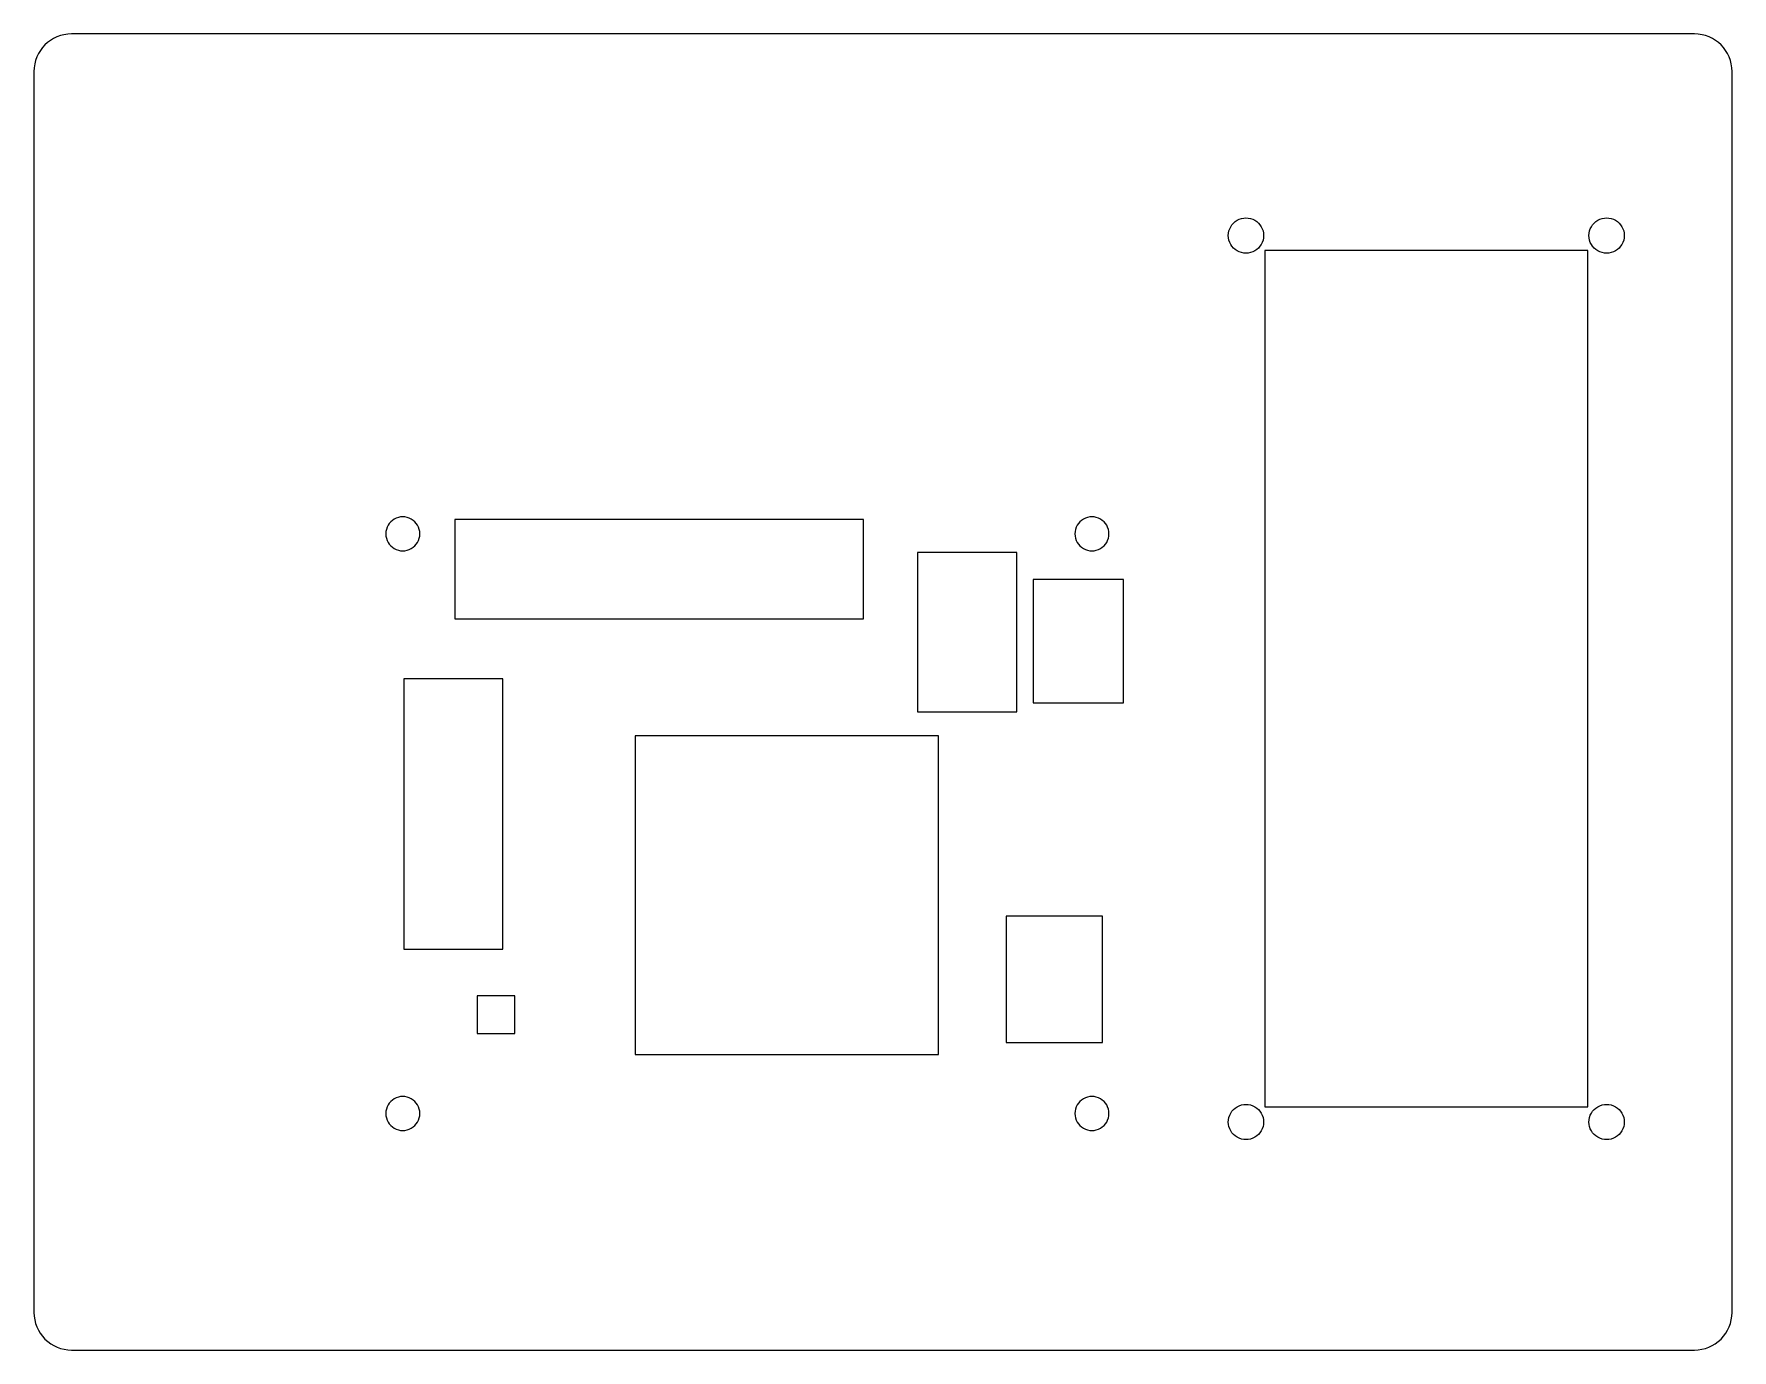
# Model space of a CAD drawing. Extents: x 10 to 153, y 173 to 285.
import ezdxf

# ---------------------------------------------------------------- set-up
doc = ezdxf.new("R2010")
doc.units = 0
doc.layers.add('Layer_1', color=7, linetype='CONTINUOUS')

msp = doc.modelspace()

# ---------------------------------------------------------------- linework, layer by layer
at = {"layer": 'Layer_1', "color": 7}
for p, q in [((150.160991, 284.712552), (13.00099, 284.712552)), ((9.82599, 281.537553), (9.82599, 176.635546)), ((153.335991, 176.635546), (153.335991, 281.537553)), ((113.7488, 267.667054), (113.7488, 267.667054)), ((144.22879, 267.667054), (144.22879, 267.667054)), ((141.14929, 266.397055), (113.84429, 266.397055)), ((113.84429, 266.397055), (113.84429, 194.007055)), ((141.14929, 194.007055), (141.14929, 266.397055)), ((45.39106, 243.664055), (45.39106, 235.282055)), ((79.93506, 243.664055), (45.39106, 243.664055)), ((79.93506, 235.282055), (79.93506, 243.664055)), ((39.55789, 242.457055), (39.55789, 242.457055)), ((97.79986, 242.457055), (97.79986, 242.457055)), ((84.50706, 240.870055), (84.50706, 227.408055)), ((92.88906, 240.870055), (84.50706, 240.870055)), ((92.88906, 227.408055), (92.88906, 240.870055)), ((101.90606, 238.584055), (94.28606, 238.584055)), ((94.28606, 238.584055), (94.28606, 228.170055)), ((101.90606, 228.170055), (101.90606, 238.584055)), ((45.39106, 235.282055), (79.93506, 235.282055)), ((49.45506, 230.202055), (41.07306, 230.202055)), ((41.07306, 230.202055), (41.07306, 207.342055)), ((49.45506, 207.342055), (49.45506, 230.202055)), ((84.50706, 227.408055), (92.88906, 227.408055)), ((94.28606, 228.170055), (101.90606, 228.170055)), ((86.28506, 225.376055), (60.63106, 225.376055)), ((60.63106, 225.376055), (60.63106, 198.451817)), ((86.28506, 198.451817), (86.28506, 225.376055)), ((100.12806, 210.135815), (92.00006, 210.135815)), ((92.00006, 210.135815), (92.00006, 199.467817)), ((100.12806, 199.467817), (100.12806, 210.135815)), ((41.07306, 207.342055), (49.45506, 207.342055)), ((50.47106, 203.404817), (47.29606, 203.404817)), ((47.29606, 203.404817), (47.29606, 200.229817)), ((50.47106, 200.229817), (50.47106, 203.404817)), ((47.29606, 200.229817), (50.47106, 200.229817)), ((60.63106, 198.451817), (86.28506, 198.451817)), ((92.00006, 199.467817), (100.12806, 199.467817)), ((113.84429, 194.007055), (141.14929, 194.007055)), ((39.55789, 193.457039), (39.55789, 193.457039)), ((97.79986, 193.457039), (97.79986, 193.457039)), ((113.7488, 192.737051), (113.7488, 192.737051)), ((144.22879, 192.737051), (144.22879, 192.737051)), ((13.00099, 173.460546), (150.160991, 173.460546))]:
    msp.add_line(p, q, dxfattribs=at)
for points in [[(13.00099, 284.712552), (11.247486, 284.712552), (9.825991, 283.291057), (9.82599, 281.537553)], [(153.335991, 281.537553), (153.33599, 283.291057), (151.914495, 284.712552), (150.160991, 284.712552)], [(110.7648, 267.667054), (110.7648, 268.200095), (111.049174, 268.692644), (111.5108, 268.959164)], [(111.5108, 268.959164), (111.972426, 269.225684), (112.541174, 269.225684), (113.0028, 268.959164)], [(113.0028, 268.959164), (113.464426, 268.692644), (113.7488, 268.200095), (113.7488, 267.667054)], [(141.24479, 267.667054), (141.24479, 268.200095), (141.529164, 268.692644), (141.99079, 268.959164)], [(141.99079, 268.959164), (142.452416, 269.225684), (143.021164, 269.225684), (143.48279, 268.959164)], [(143.48279, 268.959164), (143.944416, 268.692644), (144.22879, 268.200095), (144.22879, 267.667054)], [(111.5108, 266.374945), (111.049174, 266.641465), (110.7648, 267.134014), (110.7648, 267.667054)], [(113.7488, 267.667054), (113.7488, 267.134014), (113.464426, 266.641465), (113.0028, 266.374945)], [(141.99079, 266.374945), (141.529164, 266.641465), (141.24479, 267.134014), (141.24479, 267.667054)], [(144.22879, 267.667054), (144.22879, 267.134014), (143.944416, 266.641465), (143.48279, 266.374945)], [(113.0028, 266.374945), (112.541174, 266.108424), (111.972426, 266.108424), (111.5108, 266.374945)], [(143.48279, 266.374945), (143.021164, 266.108424), (142.452416, 266.108424), (141.99079, 266.374945)], [(40.27749, 243.703439), (39.8322, 243.44635), (39.55789, 242.971232), (39.55789, 242.457055)], [(41.71669, 243.703439), (41.2714, 243.960527), (40.72278, 243.960527), (40.27749, 243.703439)], [(42.43629, 242.457055), (42.43629, 242.971232), (42.16198, 243.44635), (41.71669, 243.703439)], [(98.51946, 243.703439), (98.07417, 243.44635), (97.79986, 242.971232), (97.79986, 242.457055)], [(99.95866, 243.703439), (99.51337, 243.960527), (98.96475, 243.960527), (98.51946, 243.703439)], [(100.67826, 242.457055), (100.67826, 242.971232), (100.40395, 243.44635), (99.95866, 243.703439)], [(39.55789, 242.457055), (39.55789, 241.942878), (39.8322, 241.46776), (40.27749, 241.210671)], [(40.27749, 241.210671), (40.72278, 240.953583), (41.2714, 240.953583), (41.71669, 241.210671)], [(41.71669, 241.210671), (42.16198, 241.46776), (42.43629, 241.942878), (42.43629, 242.457055)], [(97.79986, 242.457055), (97.79986, 241.942878), (98.07417, 241.46776), (98.51946, 241.210671)], [(98.51946, 241.210671), (98.96475, 240.953583), (99.51337, 240.953583), (99.95866, 241.210671)], [(99.95866, 241.210671), (100.40395, 241.46776), (100.67826, 241.942878), (100.67826, 242.457055)], [(40.27749, 194.703423), (39.8322, 194.446334), (39.55789, 193.971216), (39.55789, 193.457039)], [(41.71669, 194.703423), (41.2714, 194.960511), (40.72278, 194.960511), (40.27749, 194.703423)], [(42.43629, 193.457039), (42.43629, 193.971216), (42.16198, 194.446334), (41.71669, 194.703423)], [(98.51946, 194.703423), (98.07417, 194.446334), (97.79986, 193.971216), (97.79986, 193.457039)], [(99.95866, 194.703423), (99.51337, 194.960511), (98.96475, 194.960511), (98.51946, 194.703423)], [(100.67826, 193.457039), (100.67826, 193.971216), (100.40395, 194.446334), (99.95866, 194.703423)], [(110.7648, 192.737051), (110.7648, 193.270091), (111.049174, 193.762641), (111.5108, 194.029161)], [(111.5108, 194.029161), (111.972426, 194.295681), (112.541174, 194.295681), (113.0028, 194.029161)], [(113.0028, 194.029161), (113.464426, 193.762641), (113.7488, 193.270091), (113.7488, 192.737051)], [(141.24479, 192.737051), (141.24479, 193.270091), (141.529164, 193.762641), (141.99079, 194.029161)], [(141.99079, 194.029161), (142.452416, 194.295681), (143.021164, 194.295681), (143.48279, 194.029161)], [(143.48279, 194.029161), (143.944416, 193.762641), (144.22879, 193.270091), (144.22879, 192.737051)], [(39.55789, 193.457039), (39.55789, 192.942862), (39.8322, 192.467744), (40.27749, 192.210655)], [(41.71669, 192.210655), (42.16198, 192.467744), (42.43629, 192.942862), (42.43629, 193.457039)], [(97.79986, 193.457039), (97.79986, 192.942862), (98.07417, 192.467744), (98.51946, 192.210655)], [(99.95866, 192.210655), (100.40395, 192.467744), (100.67826, 192.942862), (100.67826, 193.457039)], [(111.5108, 191.444941), (111.049174, 191.711461), (110.7648, 192.204011), (110.7648, 192.737051)], [(113.7488, 192.737051), (113.7488, 192.204011), (113.464426, 191.711461), (113.0028, 191.444941)], [(141.99079, 191.444941), (141.529164, 191.711461), (141.24479, 192.204011), (141.24479, 192.737051)], [(144.22879, 192.737051), (144.22879, 192.204011), (143.944416, 191.711461), (143.48279, 191.444941)], [(40.27749, 192.210655), (40.72278, 191.953567), (41.2714, 191.953567), (41.71669, 192.210655)], [(98.51946, 192.210655), (98.96475, 191.953567), (99.51337, 191.953567), (99.95866, 192.210655)], [(113.0028, 191.444941), (112.541174, 191.178421), (111.972426, 191.178421), (111.5108, 191.444941)], [(143.48279, 191.444941), (143.021164, 191.178421), (142.452416, 191.178421), (141.99079, 191.444941)], [(9.82599, 176.635546), (9.82599, 175.793484), (10.160498, 174.98591), (10.755926, 174.390482)], [(152.406055, 174.390482), (153.001483, 174.98591), (153.335991, 175.793484), (153.335991, 176.635546)], [(10.755926, 174.390482), (11.351354, 173.795054), (12.158928, 173.460546), (13.00099, 173.460546)], [(150.160991, 173.460546), (151.003053, 173.460546), (151.810627, 173.795054), (152.406055, 174.390482)]]:
    msp.add_open_spline(points, degree=3, dxfattribs=at)

doc.saveas('drawing.dxf')
